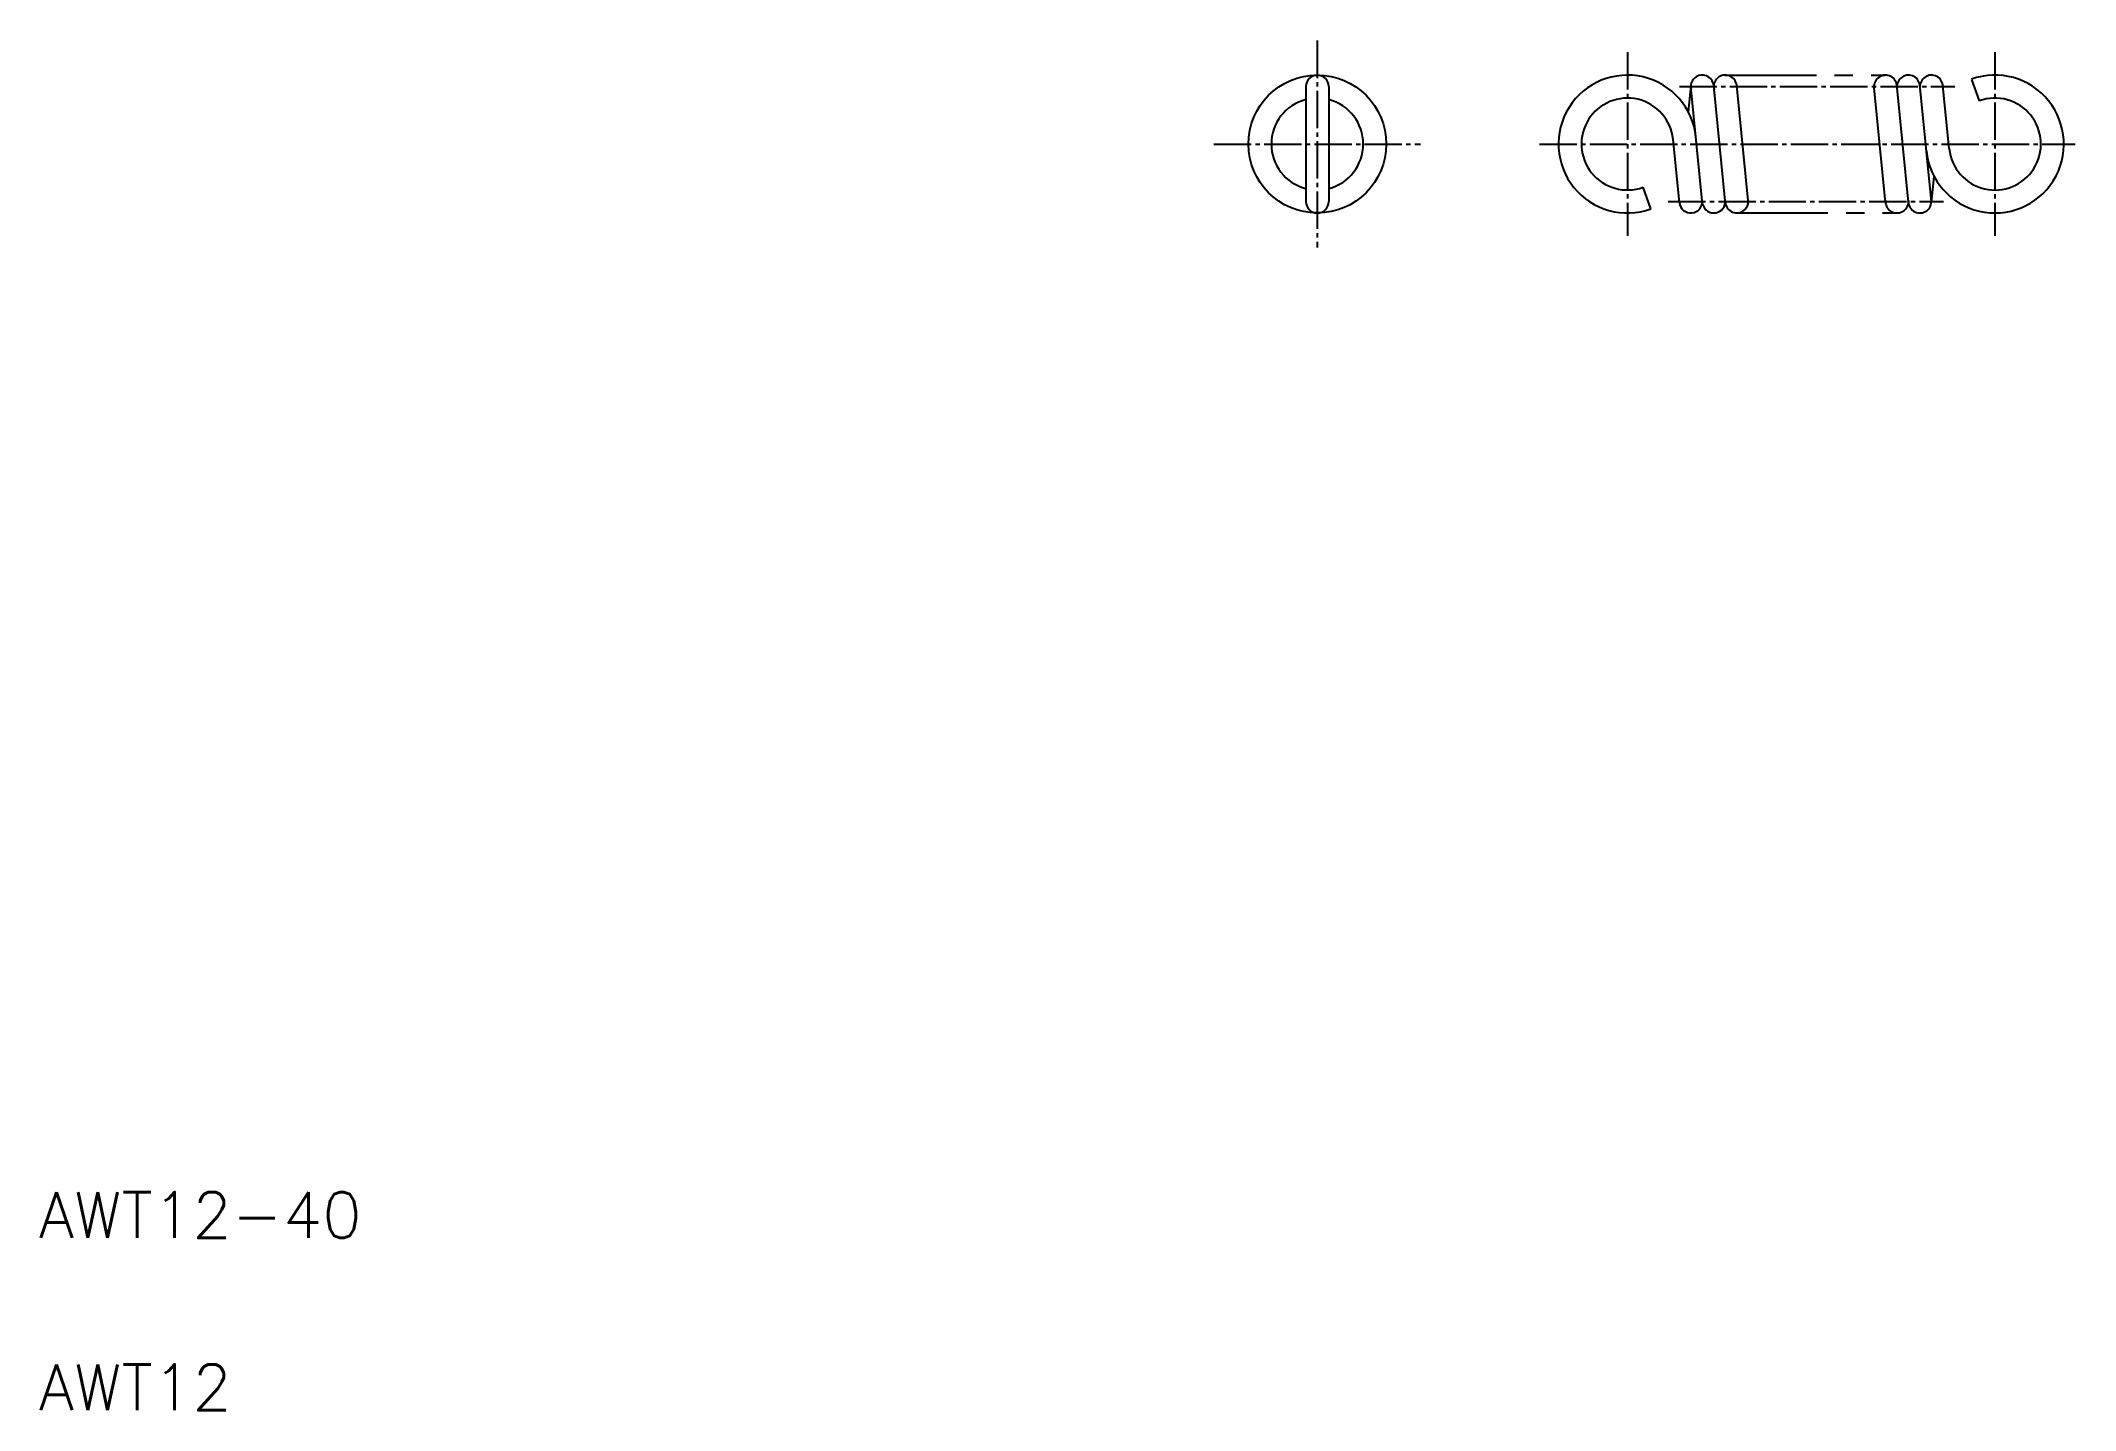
# Model space of a CAD drawing. Extents: x 10 to 187, y 10 to 129.
import ezdxf

# ---------------------------------------------------------------- set-up
doc = ezdxf.new("R2010")
doc.units = 0
doc.header["$LTSCALE"] = 0.25
doc.linetypes.add('CENTER', pattern=[17.5, 13, -1.5, 1.5, -1.5])
doc.linetypes.add('PHANTOM', pattern=[63.5, 31.75, -6.35, 6.35, -6.35, 6.35, -6.35])
doc.layers.get('0').update_dxf_attribs({"linetype": 'CONTINUOUS'})
doc.layers.add('CENTER', color=1, linetype='CENTER')
doc.styles.get("Standard").update_dxf_attribs({"font": 'txt', "bigfont": 'BIGFONT'})

msp = doc.modelspace()

# ---------------------------------------------------------------- linework, layer by layer
at = {"color": 3, "linetype": 'PHANTOM'}
for p, q in [((156.84, 126.22), (170.79, 126.22)), ((157.84, 114.22), (171.79, 114.22))]:
    msp.add_line(p, q, dxfattribs=at)
for p, q in [((178.27, 125.85), (178.95, 123.98)), ((120.32, 125.22), (120.32, 115.22)), ((122.32, 125.22), (122.32, 115.22)), ((153.85, 125.32), (153.62, 123.03)), ((154.87, 114.98), (153.87, 124.98)), ((156.87, 114.98), (155.84, 125.32)), ((158.84, 115.32), (157.84, 125.32)), ((170.8, 115.12), (169.8, 125.12)), ((172.8, 115.12), (171.8, 125.12)), ((174.79, 115.18), (173.8, 125.12)), ((176.34, 119.82), (175.79, 125.32)), ((152.85, 115.12), (152.3, 120.61)), ((174.79, 115.12), (175.02, 117.41)), ((150.37, 114.58), (149.69, 116.46)), ((150.03, 115.52), (150.03, 115.52)), ((150.2, 115.05), (150.2, 115.05))]:
    msp.add_line(p, q)
msp.add_circle((121.32, 120.22), 6)
for centre, radius, start, end in [((121.32, 125.22), 1, 0, 180), ((148.32, 120.22), 6, 5.7106, 290), ((154.84, 125.22), 1, 5.7106, 193.7899), ((156.84, 125.22), 1, 5.7106, 193.7899), ((170.79, 125.22), 1, 0, 185.7106), ((172.79, 125.22), 1, 0, 185.7106), ((174.79, 125.22), 1, 0, 185.7106), ((180.32, 120.22), 6, 185.7106, 110), ((121.32, 120.22), 4, 104.4775, 255.5225), ((121.32, 120.22), 4, 284.4775, 75.5225), ((148.32, 120.22), 4, 5.7106, 290), ((180.32, 120.22), 4, 185.7106, 110), ((121.32, 115.22), 1, 180, 0), ((153.84, 115.22), 1, 185.7106, 5.7106), ((155.84, 115.22), 1, 193.7899, 5.7106), ((157.84, 115.22), 1, 177.6312, 5.7106), ((171.79, 115.22), 1, 174.2894, 0), ((173.79, 115.22), 1, 174.2894, 0)]:
    msp.add_arc(centre, radius, start, end)
at = {"layer": 'CENTER', "color": 1, "linetype": 'CENTER'}
for p, q in [((121.32, 129.22), (121.32, 111.22)), ((148.32, 128.22), (148.32, 112.22)), ((180.32, 128.22), (180.32, 112.22)), ((152.85, 125.22), (176.83, 125.22)), ((112.32, 120.22), (130.32, 120.22)), ((140.67, 120.22), (187.32, 120.22)), ((151.87, 115.22), (175.84, 115.22))]:
    msp.add_line(p, q, dxfattribs=at)

# ---------------------------------------------------------------- texts
for s, p in [('AWT12-40', (10, 25)), ('AWT12', (10, 10))]:
    msp.add_text(s, height=4).set_placement(p)

doc.saveas('drawing.dxf')
